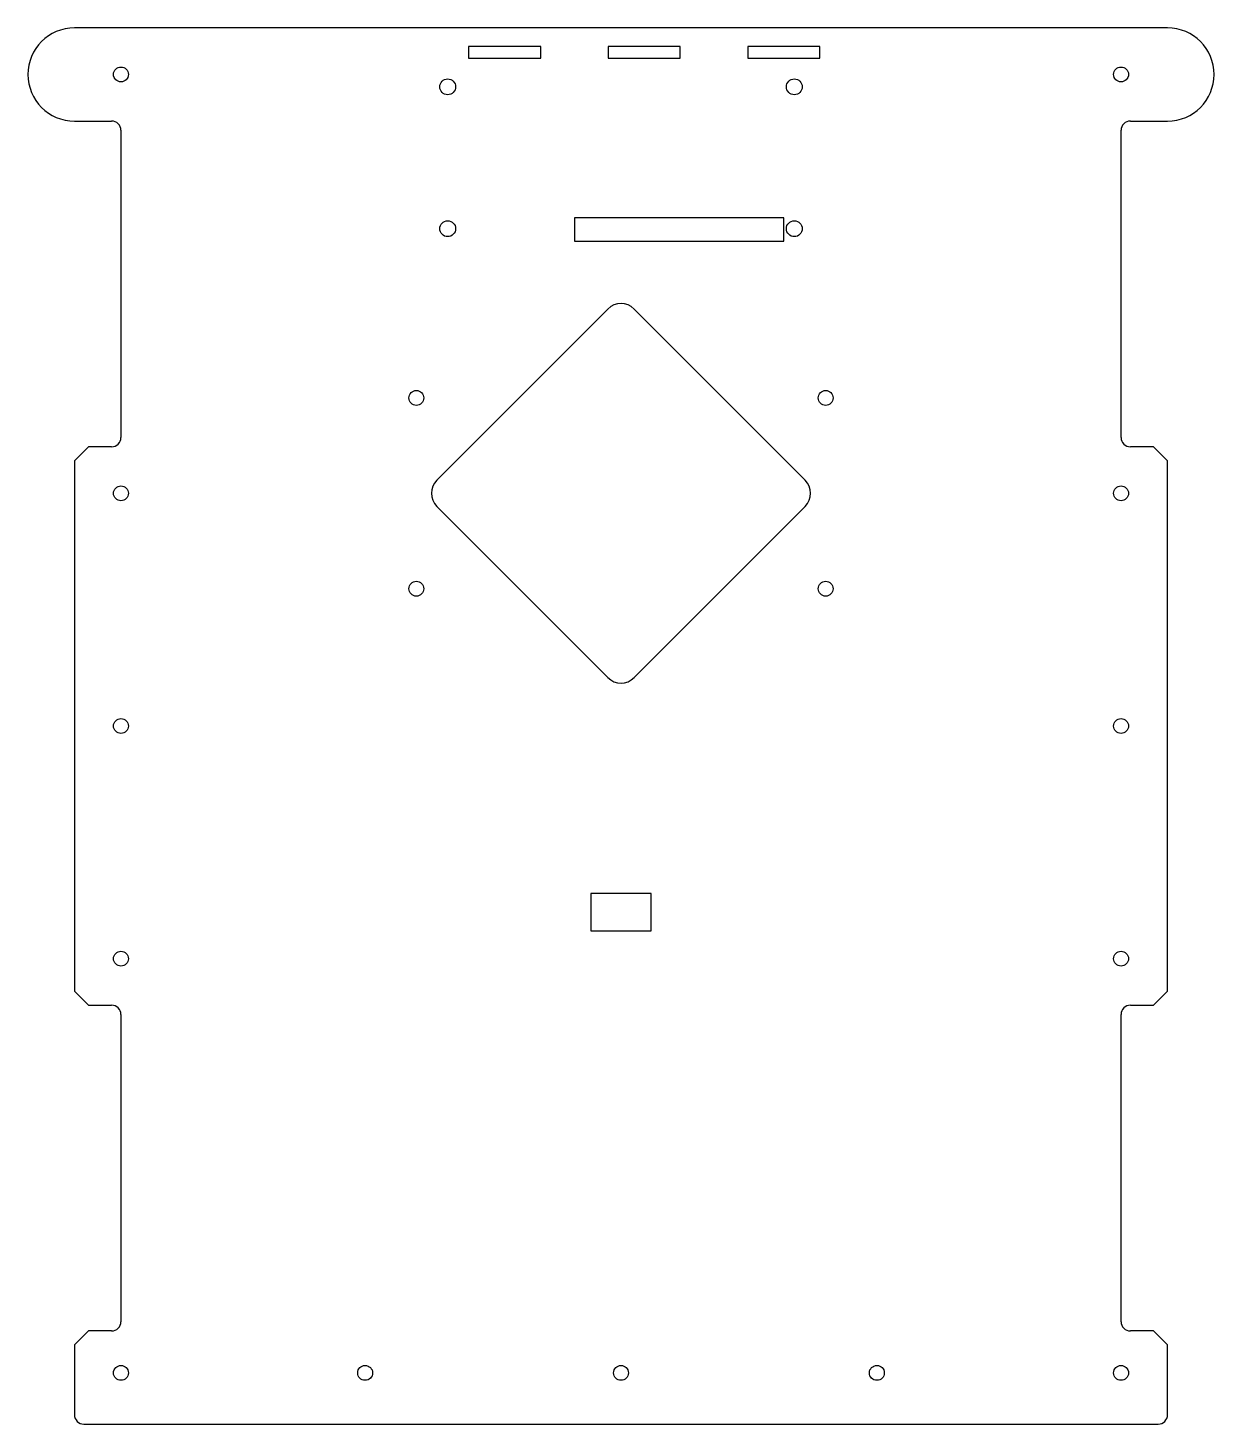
# Model space of a CAD drawing. Extents: x -128 to 128, y -110 to 190.
import ezdxf

# ---------------------------------------------------------------- set-up
doc = ezdxf.new("R2010")
doc.units = 0
doc.layers.get('0').update_dxf_attribs({"linetype": 'CONTINUOUS'})

msp = doc.modelspace()

# ---------------------------------------------------------------- linework, layer by layer
at = {"color": 7, "linetype": 'CONTINUOUS'}
for p, q in [((117.5, 190), (-117.5, 190)), ((-17.25, 186), (-32.75, 186)), ((-32.75, 186), (-32.75, 183.5)), ((-32.75, 183.5), (-17.25, 183.5)), ((-17.25, 183.5), (-17.25, 186)), ((-2.75, 186), (-2.75, 183.5)), ((12.75, 186), (-2.75, 186)), ((-2.75, 183.5), (12.75, 183.5)), ((12.75, 183.5), (12.75, 186)), ((27.25, 186), (27.25, 183.5)), ((42.75, 186), (27.25, 186)), ((27.25, 183.5), (42.75, 183.5)), ((42.75, 183.5), (42.75, 186)), ((-117.5, 170), (-109.5, 170)), ((109.5, 170), (117.5, 170)), ((-107.5, 168), (-107.5, 102)), ((107.5, 102), (107.5, 168)), ((-10, 149.2), (-10, 144.2)), ((35, 149.2), (-10, 149.2)), ((35, 144.2), (35, 149.2)), ((-10, 144.2), (35, 144.2)), ((-2.83, 129.6), (-39.6, 92.83)), ((39.6, 92.83), (2.83, 129.6)), ((-114.5, 100), (-117.5, 97)), ((-109.5, 100), (-114.5, 100)), ((114.5, 100), (109.5, 100)), ((117.5, 97), (114.5, 100)), ((-117.5, 97), (-117.5, -17)), ((117.5, -17), (117.5, 97)), ((-39.6, 87.17), (-2.83, 50.4)), ((2.83, 50.4), (39.6, 87.17)), ((-6.5, 4), (-6.5, -4)), ((6.5, 4), (-6.5, 4)), ((6.5, -4), (6.5, 4)), ((-6.5, -4), (6.5, -4)), ((-117.5, -17), (-114.5, -20)), ((114.5, -20), (117.5, -17)), ((-114.5, -20), (-109.5, -20)), ((109.5, -20), (114.5, -20)), ((-107.5, -22), (-107.5, -88)), ((107.5, -88), (107.5, -22)), ((-114.5, -90), (-117.5, -93)), ((-109.5, -90), (-114.5, -90)), ((114.5, -90), (109.5, -90)), ((117.5, -93), (114.5, -90)), ((-117.5, -93), (-117.5, -108)), ((117.5, -108), (117.5, -93)), ((-115.5, -110), (115.5, -110))]:
    msp.add_line(p, q, dxfattribs=at)
for centre, radius in [((-107.5, 180), 1.6), ((107.5, 180), 1.6), ((-37.25, 177.35), 1.7), ((37.25, 177.35), 1.7), ((-37.25, 146.85), 1.7), ((37.25, 146.85), 1.7), ((-44, 110.5), 1.6), ((44, 110.5), 1.6), ((-107.5, 90), 1.6), ((107.5, 90), 1.6), ((-44, 69.5), 1.6), ((44, 69.5), 1.6), ((-107.5, 40), 1.6), ((107.5, 40), 1.6), ((-107.5, -10), 1.6), ((107.5, -10), 1.6), ((-107.5, -99), 1.6), ((-55, -99), 1.6), ((0, -99), 1.6), ((55, -99), 1.6), ((107.5, -99), 1.6)]:
    msp.add_circle(centre, radius, dxfattribs=at)
for centre, radius, start, end in [((-117.5, 180), 10, 90, 270), ((117.5, 180), 10, 270, 90), ((-109.5, 168), 2, 0, 90), ((109.5, 168), 2, 90, 180), ((0, 126.77), 4, 45, 135), ((-109.5, 102), 2, 270, 0), ((109.5, 102), 2, 180, 270), ((-36.77, 90), 4, 135, 225), ((36.77, 90), 4, 315, 45), ((0, 53.23), 4, 225, 315), ((-109.5, -22), 2, 0, 90), ((109.5, -22), 2, 90, 180), ((-109.5, -88), 2, 270, 0), ((109.5, -88), 2, 180, 270), ((-115.5, -108), 2, 180, 270), ((115.5, -108), 2, 270, 0)]:
    msp.add_arc(centre, radius, start, end, dxfattribs=at)

doc.saveas('drawing.dxf')
